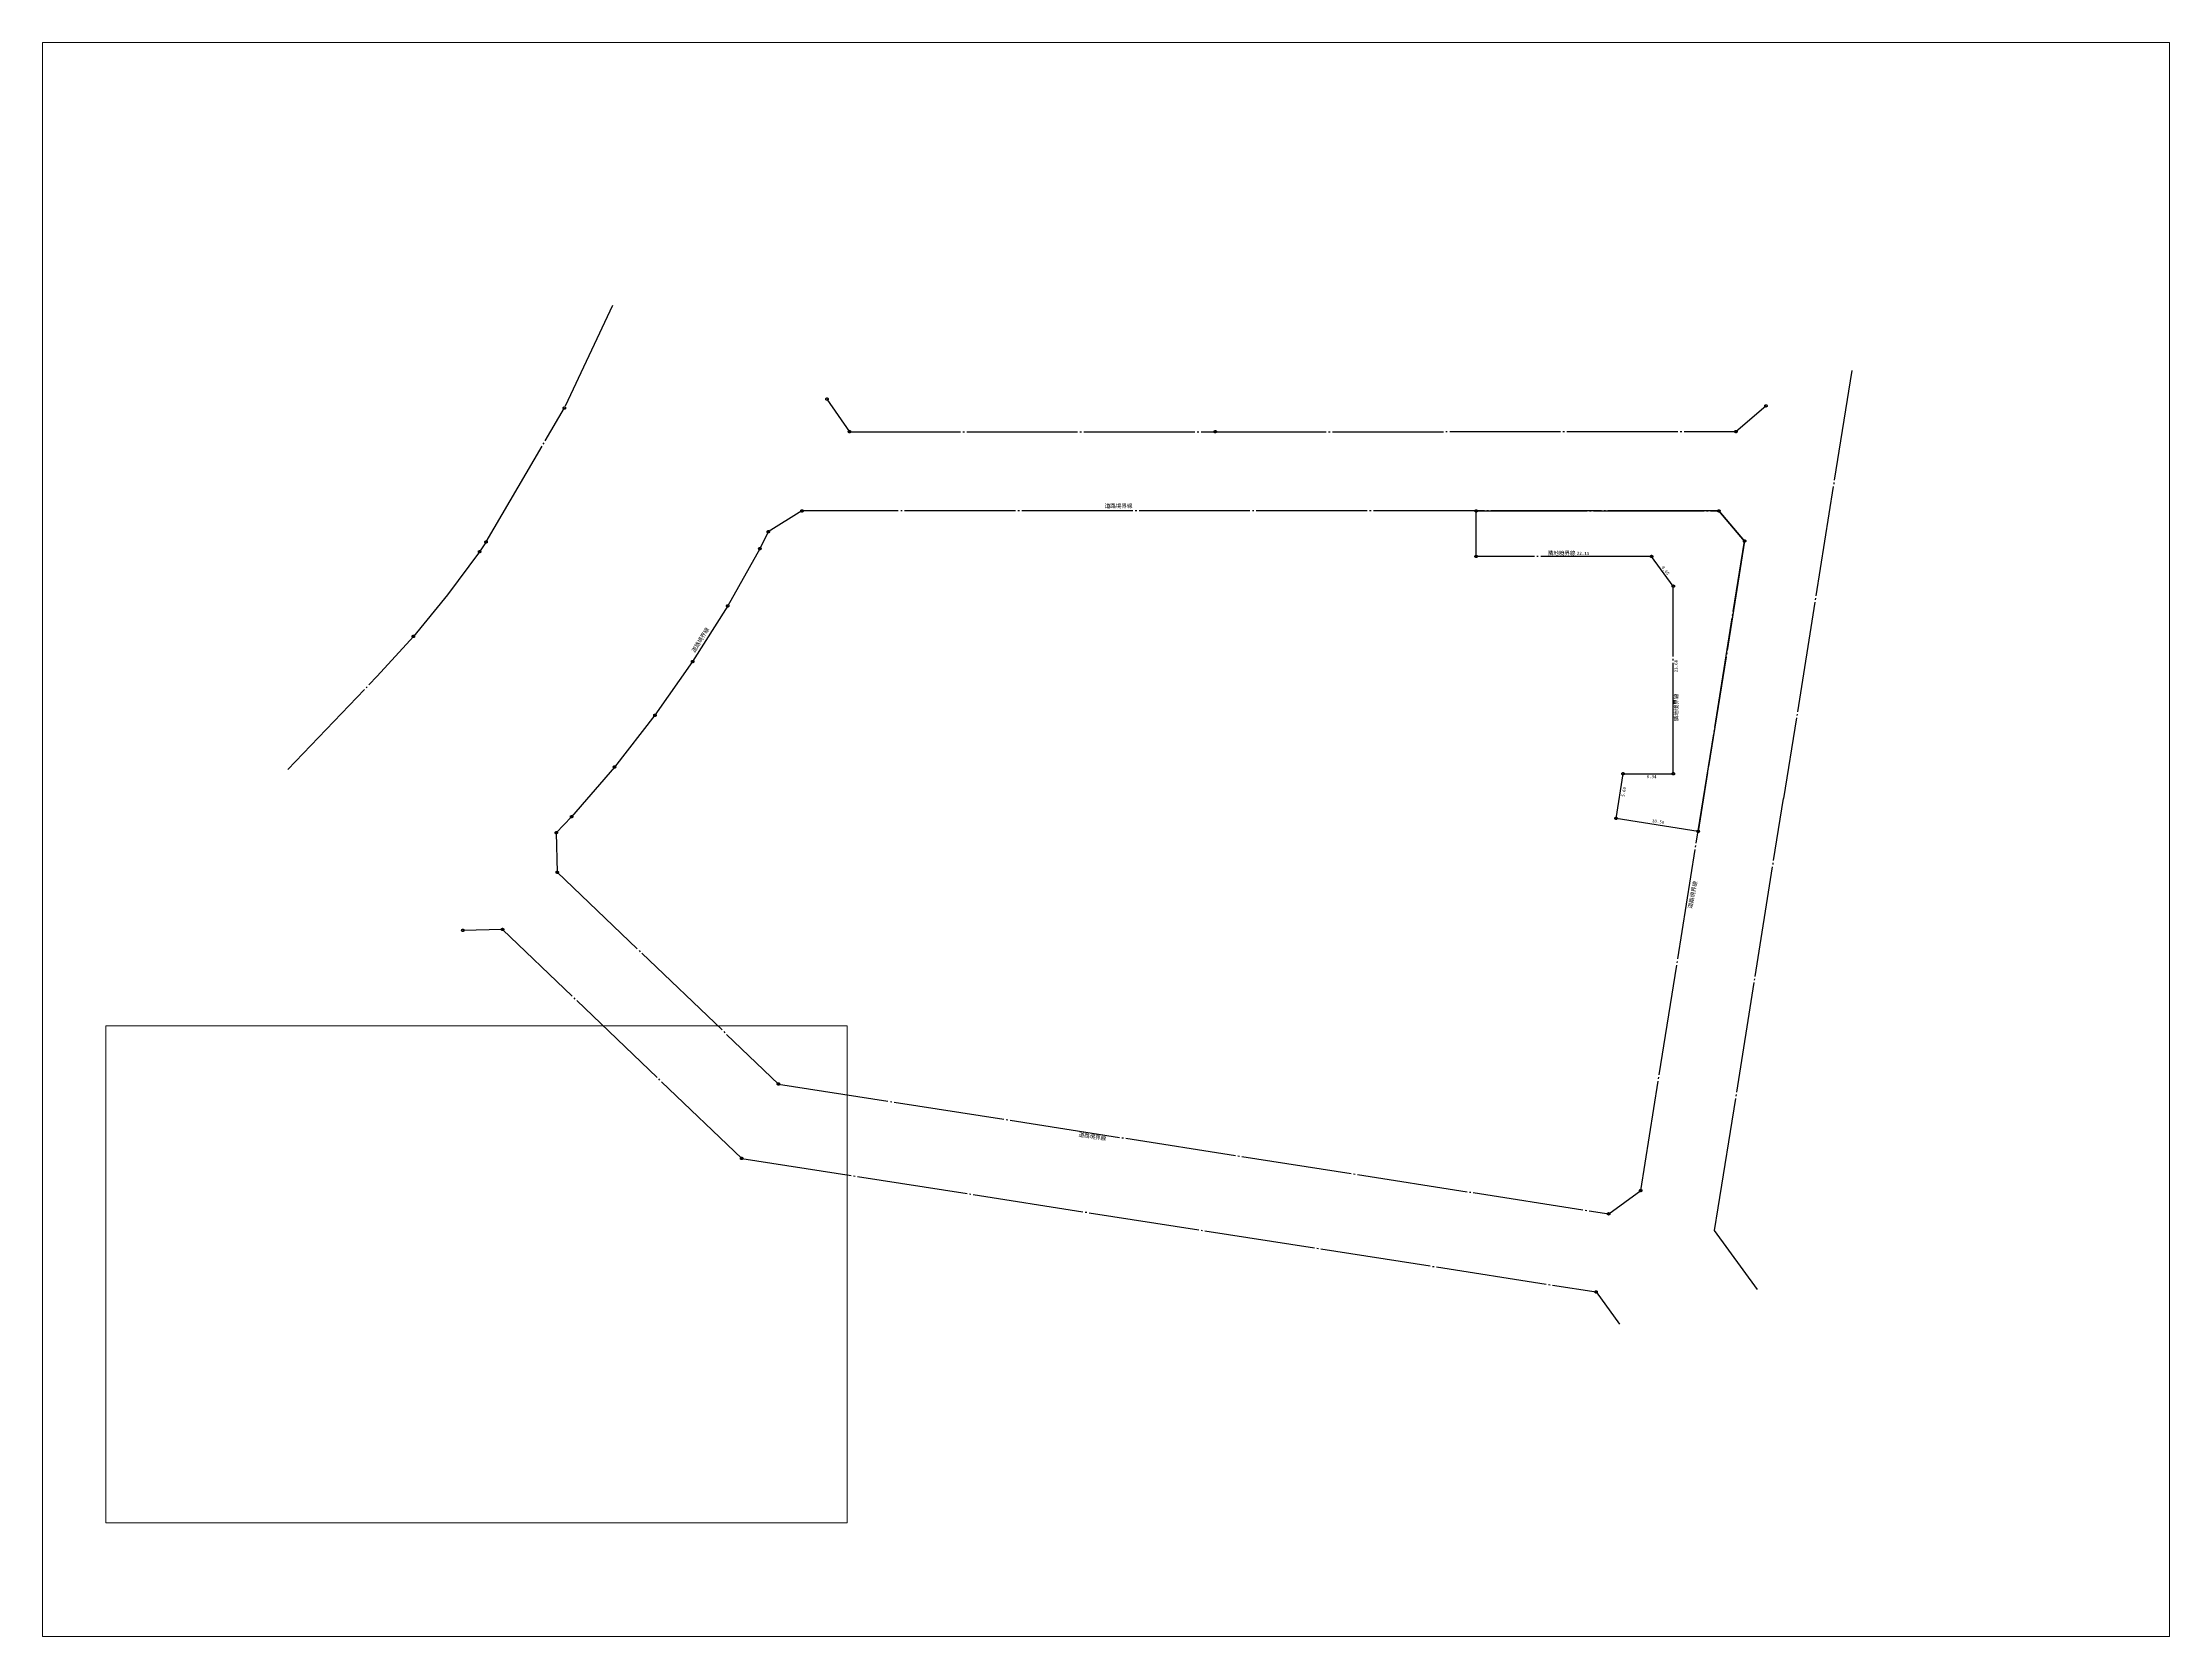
# Paper-space layout '外構図300' of a CAD drawing. Header units: millimetres. Extents: x -141597 to 126950, y -88986 to 112204.
# The model-space entities are those that its viewports show. They can reach past a viewport. Long polylines and large blocks are cut down to what shows.
import ezdxf
from ezdxf.enums import TextEntityAlignment as Align

# ---------------------------------------------------------------- set-up
doc = ezdxf.new("R2010")
doc.units = ezdxf.units.MM
doc.header["$LTSCALE"] = 400
doc.linetypes.add('CENTER1', pattern=[37, 35, -0.75, 0.5, -0.75])
doc.layers.add('A11柱・壁仕上', color=7, linetype='Continuous')
doc.layers.add('C22敷地', color=6, linetype='CENTER1')
doc.styles.add('メイリオ', font='')
doc.styles.add('ＭＳ ゴシック', font='MS Gothic.ttf')
doc.styles.get('メイリオ').set_extended_font_data('Meiryo')

# ---------------------------------------------------------------- blocks, each defined once
blk = doc.blocks.new('jarhjaethethjaqtj')
at = {"layer": 'C22敷地'}
for p, q in [((-496618, -1038280), (-502668, -1051203)), ((-340125, -1046485), (-348739, -1100497)), ((-512558, -1068110), (-502668, -1051203)), ((-469515, -1050083), (-466673, -1054198)), ((-354763, -1054181), (-350966, -1050935)), ((-466673, -1054198), (-420495, -1054199)), ((-420495, -1054199), (-354763, -1054181)), ((-472681, -1064195), (-476932, -1066828)), ((-356910, -1064195), (-472681, -1064195)), ((-353664, -1068000), (-356910, -1064195)), ((-512558, -1068110), (-513384, -1069349)), ((-476932, -1066828), (-477996, -1068965)), ((-366769, -1149981), (-353664, -1068000)), ((-513384, -1069349), (-517427, -1074802)), ((-477996, -1068965), (-482056, -1076193)), ((-517427, -1074802), (-521737, -1080039)), ((-482056, -1076193), (-486478, -1083206)), ((-521737, -1080039), (-526299, -1085043)), ((-486478, -1083206), (-491242, -1089990)), ((-537611, -1096854), (-526299, -1085043)), ((-491242, -1089990), (-496344, -1096526)), ((-496344, -1096526), (-501767, -1102797)), ((-356987, -1152173), (-348739, -1100497)), ((-501767, -1102797), (-503692, -1104808)), ((-503692, -1104808), (-503581, -1109805)), ((-503581, -1109805), (-475645, -1136532)), ((-510482, -1117022), (-515493, -1117140)), ((-480288, -1145926), (-510482, -1117022)), ((-475645, -1136532), (-370815, -1152920)), ((-480288, -1145926), (-372407, -1162774)), ((-370815, -1152920), (-366769, -1149981)), ((-357466, -1155006), (-356987, -1152173)), ((-352024, -1162451), (-357466, -1155006)), ((-372407, -1162774), (-369466, -1166836))]:
    blk.add_line(p, q, dxfattribs=at)
for centre in [(-469515, -1050083), (-502668, -1051203), (-350966, -1050935), (-466673, -1054198), (-420495, -1054199), (-354763, -1054181), (-472681, -1064195), (-356910, -1064195), (-512558, -1068110), (-477996, -1068965), (-476932, -1066828), (-353664, -1068000), (-513384, -1069349), (-482056, -1076193), (-521737, -1080039), (-486478, -1083206), (-491242, -1089990), (-496344, -1096526), (-501767, -1102797), (-503692, -1104808), (-503581, -1109805), (-515493, -1117140), (-510482, -1117022), (-475645, -1136532), (-480288, -1145926), (-366769, -1149981), (-370815, -1152920), (-372407, -1162774)]:
    blk.add_circle(centre, 150, dxfattribs=at)

msp = doc.modelspace()

# ---------------------------------------------------------------- linework, layer by layer
at = {"layer": 'C22敷地'}
msp.add_lwpolyline([(-32652.8, -1545032.92), (-29406.73, -1548838.01), (-35263.86, -1585478.72), (-45635.87, -1583835.95), (-44745.27, -1578212.92), (-38403.33, -1578212.92), (-38403.33, -1554532.92), (-41147.78, -1550782.92), (-63292.99, -1550782.92), (-63292.99, -1545032.92)], close=True, dxfattribs=at)
for centre in [(-63292.99, -1545032.92), (-63292.99, -1550782.92), (-41147.78, -1550782.92), (-38403.33, -1554532.92), (-44745.27, -1578212.92), (-38403.33, -1578212.92), (-45635.87, -1583835.95), (-45635.87, -1583835.95), (-35263.86, -1585478.72)]:
    msp.add_circle(centre, 150, dxfattribs=at)

# ---------------------------------------------------------------- block references
at = {"layer": 'C22敷地', "color": 3}
msp.add_blockref('jarhjaethethjaqtj', (324257.59, -480837.79), dxfattribs=at)

# ---------------------------------------------------------------- texts
at = {"layer": 'C22敷地', "style": 'メイリオ'}
msp.add_text('道路境界線', height=500, dxfattribs=at).set_placement((-110194.23, -1544645.97))
msp.add_text('隣地境界線', height=500, dxfattribs=at).set_placement((-52499.9, -1550359.08), align=Align.MIDDLE_CENTER)
at = {"layer": 'C22敷地', "style": 'ＭＳ ゴシック'}
for s, rotation, p in [('22.15', 359.1762201, (-50582.71, -1550697.83)), ('4.65', 306.2799813, (-40002.58, -1552227.69)), ('23.68', 90.8390304, (-37723.35, -1565399.9)), ('6.34', 359.1762201, (-41782.25, -1578880.66)), ('5.69', 80.1656073, (-44449.71, -1581162.96)), ('10.50', 350.1656073, (-41141.32, -1584418.9)), ('10.50', 350.1656073, (-41141.32, -1584418.9))]:
    msp.add_text(s, height=400, rotation=rotation, dxfattribs=at).set_placement(p, align=Align.BOTTOM_LEFT)
at = {"layer": 'C22敷地', "style": 'メイリオ'}
for rotation, p in [(58.0780043, (-161955.68, -1562939.24)), (78.8413031, (-36050.13, -1595248.06))]:
    msp.add_text('道路境界線', height=500, rotation=rotation, dxfattribs=at).set_placement(p)
for s, rotation, p in [('隣地境界線', 90, (-38020.63, -1569852.56)), ('道路境界線', 351.1149777, (-111735.31, -1624005.34))]:
    msp.add_text(s, height=500, rotation=rotation, dxfattribs=at).set_placement(p, align=Align.MIDDLE_CENTER)

psp = doc.layouts.new('外構図300')

# ---------------------------------------------------------------- viewports
at = {"layer": 'A11柱・壁仕上'}
psp.add_viewport(center=(-7323, 11609), size=(268547, 201190.07), view_center_point=(-110030.1, -1586508.09), view_height=201190.0665, dxfattribs=at)
at = {"layer": 'Defpoints'}
psp.add_viewport(center=(-86794, -43271), size=(93608, 62723.94), view_center_point=(-309271.45, -1634036.01), view_height=62723.94, status=3, dxfattribs=at)

doc.saveas('drawing.dxf')
